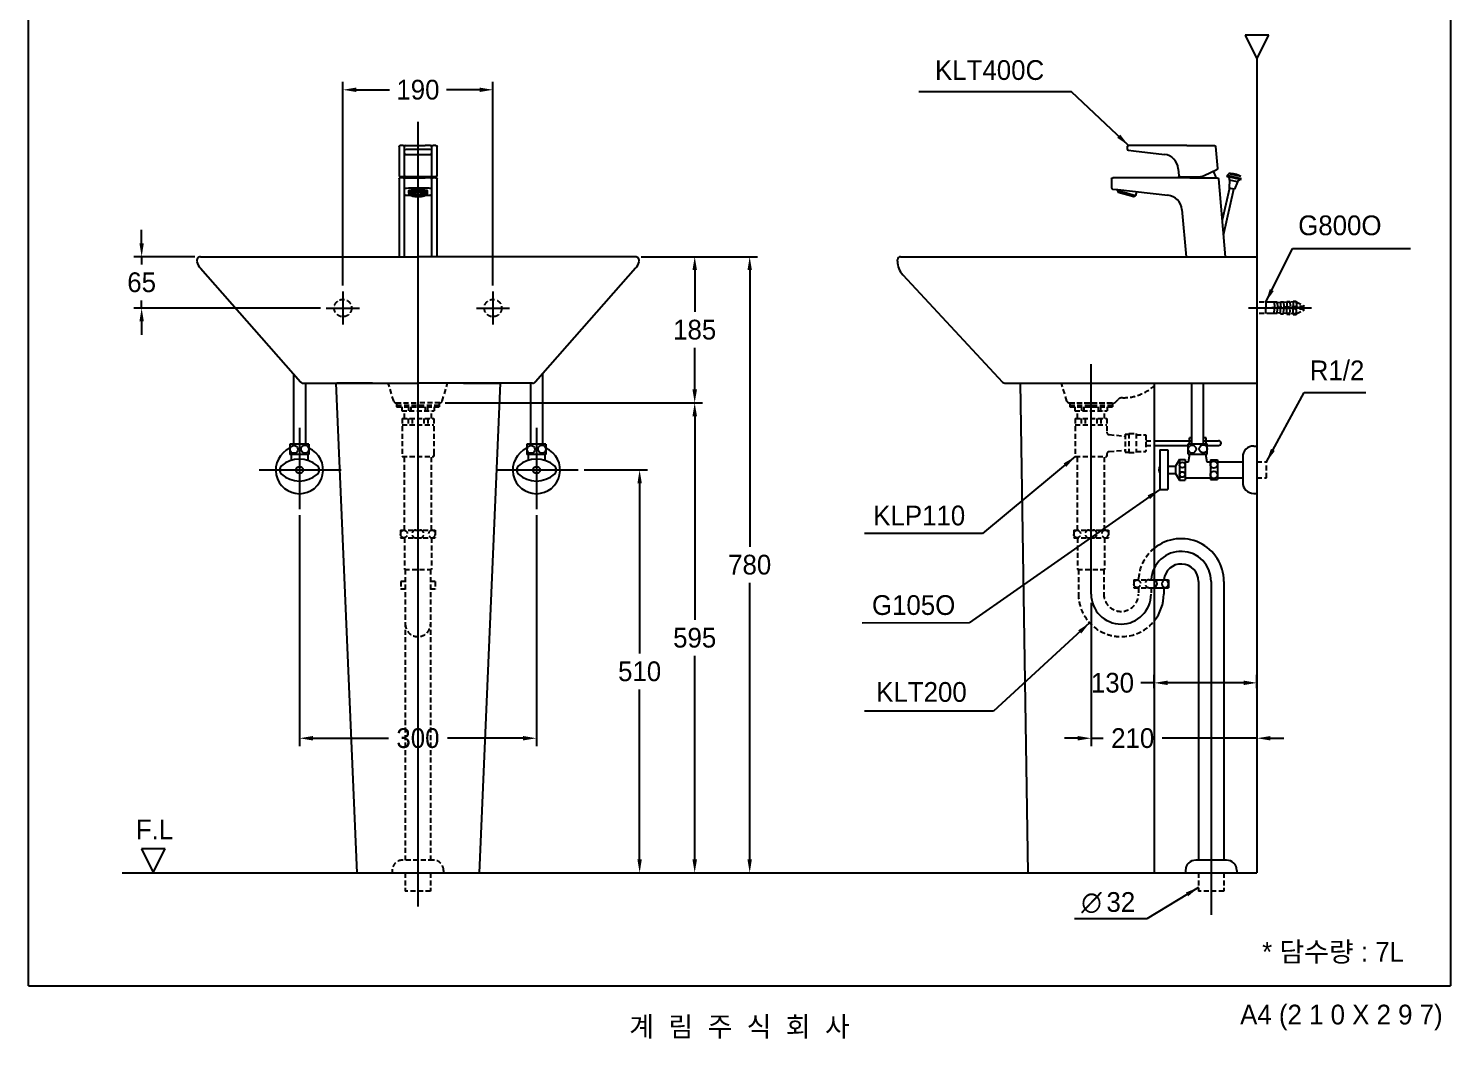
# Model space of a CAD drawing. Header units: millimetres. Extents: x 0 to 5624, y -67 to 2530.
# Drawn here: x 3824 to 5624, y -67 to 1212 of the extents above; entities that cross this region are included whole.
import ezdxf
from ezdxf.enums import TextEntityAlignment as Align
from ezdxf.lldxf.tags import DXFTag

# ---------------------------------------------------------------- set-up
doc = ezdxf.new("R2010")
doc.units = ezdxf.units.MM
doc.linetypes.add('DASHED2', pattern=[9.525, 6.35, -3.175])
for name, color, linetype in [('TEXT', 7, 'Continuous'), ('내부선 및 부속', 4, 'Continuous'), ('도각라인', 255, 'Continuous'), ('외형선', 3, 'Continuous'), ('점선', 6, 'DASHED2'), ('중심선', 1, 'DASHED'), ('치수선', 7, 'Continuous')]:
    doc.layers.add(name, color=color, linetype=linetype)
doc.styles.add('140911', font='HBATANG.TTF', dxfattribs={"height": 23})
doc.styles.add('____', font='')
doc.styles.add('타이틀', font='H2GTRM.TTF', dxfattribs={"height": 25})
doc.styles.get('____').set_extended_font_data('굴림')
tags = doc.linetypes.add('DASHDOT', pattern=[70, 31, -13, 13, -13]).pattern_tags.tags
tags[10:11] = [DXFTag(74, 4), DXFTag(75, 0), DXFTag(340, '0'), DXFTag(46, 0.0), DXFTag(50, 0.0), DXFTag(44, 0.0), DXFTag(45, 0.0)]
tags[8:9] = [DXFTag(74, 4), DXFTag(75, 0), DXFTag(340, '0'), DXFTag(46, 0.0), DXFTag(50, 0.0), DXFTag(44, 0.0), DXFTag(45, 0.0)]
tags[6:7] = [DXFTag(74, 4), DXFTag(75, 0), DXFTag(340, '0'), DXFTag(46, 0.0), DXFTag(50, 0.0), DXFTag(44, 0.0), DXFTag(45, 0.0)]
tags[4:5] = [DXFTag(74, 4), DXFTag(75, 0), DXFTag(340, '0'), DXFTag(46, 0.0), DXFTag(50, 0.0), DXFTag(44, 0.0), DXFTag(45, 0.0)]
tags = doc.linetypes.add('DASHED', pattern=[25.72, 12.86, -12.86]).pattern_tags.tags
tags[6:7] = [DXFTag(74, 4), DXFTag(75, 0), DXFTag(340, '0'), DXFTag(46, 0.0), DXFTag(50, 0.0), DXFTag(44, 0.0), DXFTag(45, 0.0)]
tags[4:5] = [DXFTag(74, 4), DXFTag(75, 0), DXFTag(340, '0'), DXFTag(46, 0.0), DXFTag(50, 0.0), DXFTag(44, 0.0), DXFTag(45, 0.0)]
doc.dimstyles.new('MSADIM', dxfattribs={"dimtxt": 33, "dimasz": 17, "dimexe": 10, "dimexo": 7.5, "dimgap": 10, "dimtad": 0, "dimtih": 1, "dimtoh": 1, "dimdec": 0, "dimzin": 1, "dimdsep": 46, "dimtxsty": '____', "dimcen": 11.25, "dimadec": 0, "dimazin": 0, "dimtfac": 1, "dimtdec": 0, "dimtix": 1, "dimtmove": 0, "dimatfit": 3, "dimfxl": 0, "dimtolj": 1, "dimtzin": 1, "dimarcsym": 0})

# ---------------------------------------------------------------- blocks, each defined once
blk = doc.blocks.new('*D31')
at = {"layer": '치수선', "color": 0, "linetype": 'Continuous', "lineweight": -2}
for p, q in [((4222.4, 886.4), (4222.4, 1144.2)), ((4239.4, 1134.2), (4281.5, 1134.2)), ((4395.4, 1134.2), (4353.4, 1134.2)), ((4412.4, 886.4), (4412.4, 1144.2))]:
    blk.add_line(p, q, dxfattribs=at)
at = {"layer": '치수선', "color": 0, "linetype": 'Continuous'}
for points in [[(4239.4, 1137), (4239.4, 1131.4), (4222.4, 1134.2)], [(4395.4, 1137), (4395.4, 1131.4), (4412.4, 1134.2)]]:
    blk.add_solid(points, dxfattribs=at)
at = {"layer": '치수선', "color": 0, "linetype": 'Continuous', "insert": (4317.4, 1134.2), "char_height": 25, "attachment_point": 5, "style": '____'}
blk.add_mtext('\\A1;190', dxfattribs=at)
blk = doc.blocks.new('*D32')
at = {"layer": '치수선', "color": 0, "linetype": 'Continuous', "lineweight": -2}
for p, q in [((3967.7, 939.9), (3967.7, 956.9)), ((4034.9, 922.9), (3957.7, 922.9)), ((3967.7, 922.9), (3967.7, 913.2)), ((3967.7, 857.9), (3967.7, 867.6)), ((4193.9, 857.9), (3957.7, 857.9)), ((3967.7, 840.9), (3967.7, 823.9))]:
    blk.add_line(p, q, dxfattribs=at)
at = {"layer": '치수선', "color": 0, "linetype": 'Continuous'}
for points in [[(3964.9, 939.9), (3970.5, 939.9), (3967.7, 922.9)], [(3964.9, 840.9), (3970.5, 840.9), (3967.7, 857.9)]]:
    blk.add_solid(points, dxfattribs=at)
at = {"layer": '치수선', "color": 0, "linetype": 'Continuous', "insert": (3967.7, 890.4), "char_height": 25, "attachment_point": 5, "style": '____'}
blk.add_mtext('\\A1;65', dxfattribs=at)
blk = doc.blocks.new('*D33')
at = {"layer": '치수선', "color": 0, "linetype": 'Continuous', "lineweight": -2}
for p, q in [((4599.9, 922.9), (4677.7, 922.9)), ((4667.7, 905.9), (4667.7, 853.2)), ((4667.7, 754.9), (4667.7, 807.5)), ((4352.7, 737.9), (4677.7, 737.9))]:
    blk.add_line(p, q, dxfattribs=at)
at = {"layer": '치수선', "color": 0, "linetype": 'Continuous'}
for points in [[(4664.9, 905.9), (4670.6, 905.9), (4667.7, 922.9)], [(4664.9, 754.9), (4670.6, 754.9), (4667.7, 737.9)]]:
    blk.add_solid(points, dxfattribs=at)
at = {"layer": '치수선', "color": 0, "linetype": 'Continuous', "insert": (4667.7, 830.4), "char_height": 25, "attachment_point": 5, "style": '____'}
blk.add_mtext('\\A1;185', dxfattribs=at)
blk = doc.blocks.new('*D34')
at = {"layer": '치수선', "color": 0, "linetype": 'Continuous', "lineweight": -2}
for p, q in [((4351.9, 737.9), (4677.7, 737.9)), ((4667.7, 720.9), (4667.7, 463.2)), ((4667.7, 159.9), (4667.7, 417.6)), ((4402.4, 142.9), (4677.7, 142.9))]:
    blk.add_line(p, q, dxfattribs=at)
at = {"layer": '치수선', "color": 0, "linetype": 'Continuous'}
for points in [[(4664.9, 720.9), (4670.6, 720.9), (4667.7, 737.9)], [(4664.9, 159.9), (4670.6, 159.9), (4667.7, 142.9)]]:
    blk.add_solid(points, dxfattribs=at)
at = {"layer": '치수선', "color": 0, "linetype": 'Continuous', "insert": (4667.7, 440.4), "char_height": 25, "attachment_point": 5, "style": '____'}
blk.add_mtext('\\A1;595', dxfattribs=at)
blk = doc.blocks.new('*D35')
at = {"layer": '치수선', "color": 0, "linetype": 'Continuous', "lineweight": -2}
for p, q in [((5169.6, 484.7), (5169.6, 303.3)), ((5152.6, 313.3), (5135.6, 313.3)), ((5169.6, 313.3), (5184.8, 313.3)), ((5379.4, 313.3), (5259.4, 313.3)), ((5379.4, 319.7), (5379.4, 303.3)), ((5396.4, 313.3), (5413.4, 313.3))]:
    blk.add_line(p, q, dxfattribs=at)
at = {"layer": '치수선', "color": 0, "linetype": 'Continuous'}
for points in [[(5152.6, 316.1), (5152.6, 310.5), (5169.6, 313.3)], [(5396.4, 316.1), (5396.4, 310.5), (5379.4, 313.3)]]:
    blk.add_solid(points, dxfattribs=at)
at = {"layer": '치수선', "color": 0, "linetype": 'Continuous', "insert": (5222.1, 313.3), "char_height": 25, "attachment_point": 5, "style": '____'}
blk.add_mtext('\\A1;210', dxfattribs=at)
blk = doc.blocks.new('*D36')
at = {"layer": '치수선', "color": 0, "linetype": 'Continuous', "lineweight": -2}
for p, q in [((4527.7, 652.9), (4608, 652.9)), ((4598, 635.9), (4598, 420.7)), ((4598, 159.9), (4598, 375)), ((4579.8, 142.9), (4608, 142.9))]:
    blk.add_line(p, q, dxfattribs=at)
at = {"layer": '치수선', "color": 0, "linetype": 'Continuous'}
for points in [[(4595.2, 635.9), (4600.8, 635.9), (4598, 652.9)], [(4595.2, 159.9), (4600.8, 159.9), (4598, 142.9)]]:
    blk.add_solid(points, dxfattribs=at)
at = {"layer": '치수선', "color": 0, "linetype": 'Continuous', "insert": (4598, 397.9), "char_height": 25, "attachment_point": 5, "style": '____'}
blk.add_mtext('\\A1;510', dxfattribs=at)
blk = doc.blocks.new('*D37')
at = {"layer": '치수선', "color": 0, "linetype": 'Continuous', "lineweight": -2}
for p, q in [((4167.4, 595.8), (4167.4, 303.3)), ((4467.4, 595.8), (4467.4, 303.3)), ((4184.4, 313.3), (4280.1, 313.3)), ((4450.4, 313.3), (4354.7, 313.3))]:
    blk.add_line(p, q, dxfattribs=at)
at = {"layer": '치수선', "color": 0, "linetype": 'Continuous'}
for points in [[(4184.4, 316.1), (4184.4, 310.5), (4167.4, 313.3)], [(4450.4, 316.1), (4450.4, 310.5), (4467.4, 313.3)]]:
    blk.add_solid(points, dxfattribs=at)
at = {"layer": '치수선', "color": 0, "linetype": 'Continuous', "insert": (4317.4, 313.3), "char_height": 25, "attachment_point": 5, "style": '____'}
blk.add_mtext('\\A1;300', dxfattribs=at)
blk = doc.blocks.new('*D38')
at = {"layer": '치수선', "color": 0, "linetype": 'Continuous', "lineweight": -2}
for p, q in [((4599.9, 922.9), (4747.3, 922.9)), ((4737.3, 905.9), (4737.3, 555.7)), ((4737.3, 159.9), (4737.3, 510.1)), ((4722.4, 142.9), (4747.3, 142.9))]:
    blk.add_line(p, q, dxfattribs=at)
at = {"layer": '치수선', "color": 0, "linetype": 'Continuous'}
for points in [[(4734.5, 905.9), (4740.1, 905.9), (4737.3, 922.9)], [(4734.5, 159.9), (4740.1, 159.9), (4737.3, 142.9)]]:
    blk.add_solid(points, dxfattribs=at)
at = {"layer": '치수선', "color": 0, "linetype": 'Continuous', "insert": (4737.3, 532.9), "char_height": 25, "attachment_point": 5, "style": '____'}
blk.add_mtext('\\A1;780', dxfattribs=at)
blk = doc.blocks.new('*D39')
at = {"layer": '치수선', "color": 0, "linetype": 'Continuous', "lineweight": -2}
for p, q in [((5249.4, 383.4), (5232.4, 383.4)), ((5249.4, 376.7), (5249.4, 393.4)), ((5362.4, 383.4), (5266.4, 383.4)), ((5379.4, 376.7), (5379.4, 393.4))]:
    blk.add_line(p, q, dxfattribs=at)
at = {"layer": '치수선', "color": 0, "linetype": 'Continuous'}
for points in [[(5266.4, 386.3), (5266.4, 380.6), (5249.4, 383.4)], [(5362.4, 386.3), (5362.4, 380.6), (5379.4, 383.4)]]:
    blk.add_solid(points, dxfattribs=at)
at = {"layer": '치수선', "color": 0, "linetype": 'Continuous', "insert": (5196.5, 383.4), "char_height": 25, "attachment_point": 5, "style": '____'}
blk.add_mtext('\\A1;130', dxfattribs=at)

msp = doc.modelspace()

# ---------------------------------------------------------------- linework, layer by layer
at = {"color": 3}
msp.add_line((5337.4, 143), (5337.4, 143), dxfattribs=at)
at = {"layer": '내부선 및 부속', "linetype": 'Continuous'}
for p, q in [((4293.6, 1062.3), (4293.6, 1025.5)), ((4298.7, 1063.8), (4295.1, 1063.8)), ((4298.7, 1063.8), (4302.1, 1063.8)), ((4300.6, 1058.4), (4300.6, 1062.3)), ((4302.1, 1063.8), (4308.6, 1063.8)), ((4308.6, 1063.8), (4326.6, 1063.8)), ((4333.1, 1063.8), (4326.6, 1063.8)), ((4333.1, 1063.8), (4336.5, 1063.8)), ((4334.6, 1062.3), (4334.6, 1058.4)), ((4340.1, 1063.8), (4336.5, 1063.8)), ((4341.6, 1025.5), (4341.6, 1062.3)), ((5215.3, 1062.3), (5215.3, 1059.1)), ((5223.3, 1063.8), (5216.8, 1063.8)), ((5279.1, 1063.8), (5223.3, 1063.8)), ((5290.8, 1063.8), (5279.1, 1063.8)), ((5290.8, 1063.8), (5325.6, 1063.8)), ((5327.1, 1062.4), (5329.5, 1034.7)), ((4300.6, 1053.9), (4300.6, 1058.4)), ((4300.6, 1034.4), (4300.6, 1053.9)), ((4302.1, 1052.4), (4333.1, 1052.4)), ((4308.6, 1059.1), (4326.6, 1059.1)), ((4334.6, 1058.4), (4334.6, 1053.9)), ((4334.6, 1053.9), (4334.6, 1034.4)), ((5216.6, 1057.6), (5223.1, 1056.9)), ((5223.1, 1056.9), (5262.2, 1052.4)), ((4300.6, 1025.4), (4300.6, 1034.4)), ((4334.6, 1034.4), (4334.6, 1025.4)), ((5279.8, 1034.3), (5280.6, 1025.3)), ((5312.6, 1025.8), (5328.7, 1033.2)), ((5343.8, 1028), (5341.5, 1025.6)), ((5359.1, 1024.5), (5343.8, 1028)), ((4293.6, 1021.4), (4293.6, 922.9)), ((4298.7, 1022.9), (4295.1, 1022.9)), ((4298.7, 1023.9), (4295.2, 1023.9)), ((4302.1, 1023.9), (4298.7, 1023.9)), ((4298.7, 1022.9), (4302.1, 1022.9)), ((4300.6, 1009.3), (4300.6, 1021.4)), ((4300.6, 1002.2), (4300.6, 1009.3)), ((4333.1, 1023.9), (4302.1, 1023.9)), ((4302.1, 1022.9), (4308.6, 1022.9)), ((4308.6, 1022.9), (4326.6, 1022.9)), ((4308.6, 1010.1), (4326.6, 1010.1)), ((4333.1, 1022.9), (4326.6, 1022.9)), ((4336.5, 1023.9), (4333.1, 1023.9)), ((4333.1, 1022.9), (4336.5, 1022.9)), ((4334.6, 1021.4), (4334.6, 1009.3)), ((4334.6, 1009.3), (4334.6, 1002.2)), ((4340, 1023.9), (4336.5, 1023.9)), ((4340.1, 1022.9), (4336.5, 1022.9)), ((4341.6, 922.9), (4341.6, 1021.4)), ((5195.3, 1021.4), (5195.3, 1010.1)), ((5196.7, 1008.6), (5203.2, 1007.9)), ((5203.3, 1022.9), (5196.8, 1022.9)), ((5282.7, 1022.9), (5203.3, 1022.9)), ((5280.8, 1022.9), (5280.8, 1022.9)), ((5282.1, 1023.9), (5282.4, 1023.9)), ((5282.4, 1023.9), (5294, 1023.9)), ((5294.4, 1022.9), (5282.7, 1022.9)), ((5294, 1023.9), (5304.2, 1023.9)), ((5294.4, 1022.9), (5329.2, 1022.9)), ((5330.7, 1021.5), (5339.3, 922.9)), ((5344.5, 1009.5), (5335.3, 969.3)), ((5336.9, 950.2), (5350.3, 1008.2)), ((5341.5, 1025.6), (5341.3, 1024.6)), ((5359.8, 1020.3), (5341.3, 1024.6)), ((5360, 1021.3), (5341.5, 1025.6)), ((5344.7, 1020), (5344.2, 1010)), ((5344.2, 1010), (5350.8, 1008.5)), ((5350.3, 1008.2), (5344.5, 1009.5)), ((5354.7, 1017.7), (5344.7, 1020)), ((5354.7, 1017.7), (5350.8, 1008.5)), ((4300.6, 982.7), (4300.6, 1002.2)), ((4302.1, 1000.7), (4308, 1000.7)), ((4305.6, 1006.5), (4305.6, 1003.6)), ((4306.3, 1002.1), (4307.3, 1001.2)), ((4327.1, 1000.7), (4333.1, 1000.7)), ((4327.8, 1001.2), (4328.9, 1002.1)), ((4329.6, 1003.6), (4329.6, 1006.5)), ((4334.6, 1002.2), (4334.6, 982.7)), ((5202.6, 1006.7), (5202.9, 1007.9)), ((5202.6, 1006.7), (5214.2, 1003.6)), ((5203.5, 1004.6), (5202.7, 1005.9)), ((5202.7, 1005.9), (5225.3, 999.9)), ((5203.2, 1007.9), (5266.7, 1000.7)), ((5203.8, 1004.4), (5223.7, 999.1)), ((5214.2, 1003.6), (5225.8, 1000.5)), ((5223.7, 999.1), (5223.7, 999.1)), ((5225.3, 999.9), (5224, 999.1)), ((5227.1, 1005.1), (5225.8, 1000.5)), ((4300.6, 922.9), (4300.6, 982.7)), ((4334.6, 982.7), (4334.6, 922.9)), ((5284.3, 982.5), (5289.6, 922.9)), ((4159.9, 774.5), (4159.9, 685.6)), ((4474.9, 774.5), (4474.9, 685.6)), ((4174.9, 762.9), (4174.9, 685.6)), ((4459.9, 762.9), (4459.9, 685.6)), ((5296.9, 685.9), (5296.9, 762.9)), ((5311.9, 685.9), (5311.9, 762.9)), ((4155.4, 685.6), (4155.4, 672.6)), ((4179.4, 685.6), (4155.4, 685.6)), ((4179.4, 685.6), (4179.4, 672.6)), ((4455.4, 685.6), (4455.4, 672.6)), ((4479.4, 685.6), (4455.4, 685.6)), ((4479.4, 685.6), (4479.4, 672.6)), ((5249.4, 689.9), (5296.9, 689.9)), ((5292.4, 685.9), (5316.4, 685.9)), ((5292.4, 672.9), (5292.4, 685.9)), ((5293.9, 685.9), (5293.9, 693.4)), ((5296.9, 693.4), (5293.9, 693.4)), ((5314.9, 693.4), (5311.9, 693.4)), ((5311.9, 689.9), (5330.9, 689.9)), ((5314.9, 685.9), (5314.9, 693.4)), ((5316.4, 672.9), (5316.4, 685.9)), ((4179.4, 672.6), (4155.4, 672.6)), ((4156.9, 672.6), (4156.9, 665.2)), ((4177.9, 672.6), (4177.9, 665.2)), ((4479.4, 672.6), (4455.4, 672.6)), ((4456.9, 672.6), (4456.9, 665.2)), ((4477.9, 672.6), (4477.9, 665.2)), ((5249.4, 683.9), (5292.4, 683.9)), ((5256.4, 678.2), (5256.4, 628.2)), ((5256.4, 678.2), (5266.4, 678.2)), ((5266.4, 678.2), (5266.4, 628.2)), ((5281.4, 666.2), (5276.4, 657.9)), ((5281.4, 666.2), (5288.4, 666.2)), ((5281.4, 666.2), (5281.4, 640.2)), ((5288.4, 666.2), (5288.4, 640.2)), ((5292.4, 672.9), (5316.4, 672.9)), ((5292.9, 663.4), (5294.4, 672.9)), ((5314.4, 672.9), (5315.9, 663.4)), ((5316.4, 683.9), (5330.9, 683.9)), ((5361.4, 669.2), (5361.4, 637.2)), ((5375.4, 683.2), (5379.4, 683.2)), ((5266.4, 657.9), (5276.4, 657.9)), ((5266.4, 648.4), (5276.4, 648.4)), ((5276.4, 657.9), (5276.4, 648.4)), ((5276.4, 648.4), (5281.4, 640.2)), ((5288.4, 663.4), (5292.9, 663.4)), ((5315.9, 663.4), (5320.4, 663.4)), ((5320.4, 665.7), (5320.4, 640.7)), ((5320.4, 665.7), (5329.4, 665.7)), ((5329.4, 665.7), (5329.4, 640.7)), ((5329.4, 663.4), (5361.4, 663.4)), ((5281.4, 640.2), (5288.4, 640.2)), ((5288.4, 642.9), (5320.4, 642.9)), ((5320.4, 640.7), (5329.4, 640.7)), ((5329.4, 642.9), (5361.4, 642.9)), ((5256.4, 628.2), (5266.4, 628.2)), ((5375.4, 623.2), (5379.4, 623.2)), ((5249.4, 513.9), (5267.4, 513.9)), ((5267.4, 513.9), (5267.4, 503.9)), ((5305.4, 511.9), (5305.4, 159)), ((5337.4, 511.9), (5337.4, 159)), ((5249.4, 503.9), (5267.4, 503.9)), ((5261.4, 503.9), (5261.4, 495.9)), ((5288.9, 146), (5288.9, 143)), ((5340.9, 159), (5301.9, 159)), ((5353.9, 146), (5353.9, 143))]:
    msp.add_line(p, q, dxfattribs=at)
for centre, radius in [((4160.5, 679), 5), ((4174.4, 679.3), 5), ((4460.5, 679), 5), ((4474.4, 679.3), 5), ((5297.4, 679.3), 5), ((5311.4, 679.6), 5), ((4167.4, 652.9), 4.5), ((4467.4, 652.9), 4.5), ((5284.9, 659.2), 3.5), ((5284.9, 647.2), 3.5), ((5324.9, 659.7), 4.5), ((5324.9, 646.7), 4.5)]:
    msp.add_circle(centre, radius, dxfattribs=at)
at = {"layer": '내부선 및 부속', "linetype": 'Continuous', "extrusion": (0, 0, -1)}
for centre, start, end in [((-4295.1, 1062.3), 359.9924, 90), ((-4333.1, 1062.3), 90, 180), ((-4340.1, 1062.3), 90, 179.8347), ((-5216.8, 1062.3), 0, 90), ((-5325.6, 1062.3), 90, 174.8771), ((-5328, 1034.6), 175.3287, 245), ((-4295.1, 1021.4), 359.9924, 90), ((-4302.1, 1025.4), 270, 0), ((-4333.1, 1025.4), 180, 270), ((-4340.1, 1021.4), 90, 179.8347), ((-5196.8, 1021.4), 0, 90), ((-5282.1, 1025.4), 270, 355), ((-5329.2, 1021.4), 90, 174.8771)]:
    msp.add_arc(centre, 1.5, start, end, dxfattribs=at)
at = {"layer": '내부선 및 부속', "linetype": 'Continuous'}
for centre, radius, start, end in [((4302.1, 1062.3), 1.5, 90, 180), ((5216.8, 1059.1), 1.5, 180, 263.5007), ((5259.9, 1032.6), 20, 5, 83.5007), ((5345.4, 1000.1), 28, 60.7469, 93.2531), ((4302.1, 1021.4), 1.5, 90, 180), ((4333.1, 1021.4), 1.5, 0, 90), ((5196.8, 1010.1), 1.5, 180, 263.5412), ((5340.2, 1020.2), 4.5, 357, 76.4326), ((5344.7, 1010), 0.5, 177, 251.6668), ((5350.3, 1008.7), 0.5, 262.3332, 337), ((5358.8, 1016), 4.5, 77.5674, 157), ((5203.6, 1006.4), 1, 165, 210), ((5203.9, 1004.9), 0.5, 210, 255), ((5223.8, 999.6), 0.5, 255, 300), ((5224.8, 1000.8), 1, 300, 345), ((5264.4, 980.8), 20, 5, 83.5412), ((5330.9, 686.9), 3, 270, 90), ((4167.4, 652.9), 30, 113.5781, 66.4217), ((4167.4, 633.2), 33.6, 47.499, 132.501), ((4467.4, 652.9), 30, 113.5781, 66.4217), ((4467.4, 633.2), 33.6, 47.499, 132.501), ((5375.4, 669.2), 14, 90, 180), ((4149.4, 652.9), 7, 132.501, 227.499), ((4185.4, 652.9), 7, 312.501, 47.499), ((4449.4, 652.9), 7, 132.501, 227.499), ((4485.4, 652.9), 7, 312.501, 47.499), ((5262.9, 653.2), 7.84, 144.9654, 215.0346), ((4167.4, 672.5), 33.6, 227.499, 312.501), ((4467.4, 672.5), 33.6, 227.499, 312.501), ((5375.4, 637.2), 14, 180, 270), ((5283.4, 511.9), 54, 0, 128.8985), ((5283.4, 511.9), 22, 0, 174.7841), ((5247.9, 508.9), 5, 287.4559, 72.5441), ((5263.9, 508.9), 5, 98.6269, 261.3731), ((5262.4, 508.9), 5, 278.6269, 81.3731), ((5207.4, 495.9), 54, 321.0576, 0), ((5301.9, 146), 13, 90, 180), ((5340.9, 146), 13, 0, 90)]:
    msp.add_arc(centre, radius, start, end, dxfattribs=at)
at = {"layer": '내부선 및 부속', "linetype": 'Continuous', "extrusion": (0, 0, -1)}
for centre, major_axis, ratio, start_param, end_param in [((4308.6, 1058.4), (-8, 0), 0.092563, 0, 1.570796), ((4326.6, 1058.4), (-8, 0), 0.092563, 1.570796, 3.141593), ((4308.6, 1009.3), (-8, 0), 0.091981, 0, 1.570796), ((4326.6, 1009.3), (-8, 0), 0.091981, 1.570796, 3.141593), ((4317.6, 1006.5), (-12, 0), 0.113751, 0, 1.570796), ((4317.6, 1006.5), (-12, 0), 0.113751, 1.570796, 3.141593)]:
    msp.add_ellipse(centre, major_axis=major_axis, ratio=ratio, start_param=start_param, end_param=end_param, dxfattribs=at)
at = {"layer": '내부선 및 부속', "linetype": 'Continuous'}
for centre, major_axis, ratio, start_param, end_param in [((4302.1, 1053.9), (1.5, 0), 0.993573, 3.141593, 4.712389), ((4333.1, 1053.9), (-1.5, 0), 0.993573, 1.570796, 3.141593), ((4340, 1025.4), (0, 1.5), 0.99582, 3.141593, 4.704399), ((4302.1, 1002.2), (1.5, 0), 0.993653, 3.141593, 4.712389), ((4317.6, 1002.9), (11.7, 0), 0.258819, 0, 3.416482), ((4317.6, 1003.6), (-12, 0), 0.258819, 3.141593, 6.283185), ((4317.6, 1003.6), (-12, 0), 0.258819, 0, 0.003534), ((4317.6, 1001.9), (-10.6, 0), 0.258819, 2.870336, 6.283185), ((4317.6, 1001.9), (-10.6, 0), 0.258819, 0, 0.286278), ((4317.6, 1002.2), (9.5, 0), 0.258819, 3.146403, 6.283185), ((4317.6, 1003.7), (8.9, 0), 0.258819, 3.424925, 6.002013), ((4317.6, 1002.9), (11.7, 0), 0.258819, 6.01183, 6.283185), ((4333.1, 1002.2), (-1.5, 0), 0.993653, 1.570796, 3.141593)]:
    msp.add_ellipse(centre, major_axis=major_axis, ratio=ratio, start_param=start_param, end_param=end_param, dxfattribs=at)
for major_axis in [(10.3, 0), (-10, 0)]:
    msp.add_ellipse((4317.6, 1001.8), major_axis=major_axis, ratio=0.258819, dxfattribs=at)
for points, knots in [([(5324, 1031.1), (5324.1, 1030.8), (5324.7, 1030), (5325.4, 1028.4), (5326.2, 1026.4), (5326.7, 1024.5), (5326.9, 1023.4), (5327, 1022.9)], [0, 0, 0, 0, 0.089243, 0.345381, 0.587592, 0.83899, 1, 1, 1, 1]), ([(4293.6, 1025.5), (4293.6, 1025.5), (4293.6, 1025.3), (4293.7, 1024.9), (4293.9, 1024.6), (4294.1, 1024.3), (4294.4, 1024.1), (4294.5, 1024), (4295.2, 1023.9)], [0, 0, 0, 0, 0.177252, 0.36794, 0.557618, 0.747896, 0.951306, 1, 1, 1, 1]), ([(4340.5, 1024), (4340.6, 1024), (4340.7, 1024), (4340.9, 1024.2), (4341.2, 1024.5), (4341.4, 1024.8), (4341.5, 1025.1), (4341.6, 1025.3), (4341.6, 1025.4), (4341.6, 1025.4)], [0, 0, 0, 0, 0.000331, 0.196363, 0.409357, 0.605115, 0.791239, 0.977118, 1, 1, 1, 1]), ([(4305.6, 1003.6), (4305.6, 1003.4), (4305.6, 1003.2), (4305.8, 1002.8), (4306, 1002.4), (4306.2, 1002.2), (4306.3, 1002.1)], [0, 0, 0, 0, 0.23314, 0.480261, 0.737393, 1, 1, 1, 1]), ([(4307.4, 1001.1), (4307.4, 1001.1), (4307.6, 1000.9), (4308, 1000.7), (4308.5, 1000.4), (4309.2, 1000.2), (4309.9, 999.9), (4310.7, 999.7), (4311.6, 999.6), (4312.5, 999.4), (4313.5, 999.3), (4314.5, 999.2), (4315.6, 999.1), (4316.4, 999.1), (4316.8, 999.1), (4316.9, 999.1)], [0, 0, 0, 0, 0.027121, 0.114091, 0.204284, 0.293468, 0.381444, 0.468535, 0.55503, 0.641125, 0.726949, 0.812588, 0.898105, 0.983546, 1, 1, 1, 1]), ([(4308.1, 1002.2), (4308.1, 1002.2), (4308.1, 1002.3), (4308.1, 1002.3), (4308.2, 1002.5), (4308.4, 1002.7), (4308.8, 1002.9), (4309.2, 1003.1), (4309.7, 1003.3), (4310.3, 1003.5), (4311, 1003.7), (4311.5, 1003.8), (4311.7, 1003.8)], [0, 0, 0, 0, 0.051224, 0.156664, 0.256353, 0.362171, 0.466964, 0.573358, 0.681951, 0.792357, 0.904089, 1, 1, 1, 1]), ([(4308.9, 1003), (4308.9, 1003), (4309.1, 1002.9), (4309.4, 1002.7), (4310, 1002.4), (4310.6, 1002.2), (4311.4, 1002), (4312.2, 1001.8), (4313, 1001.7), (4314, 1001.6), (4314.9, 1001.5), (4315.9, 1001.4), (4316.9, 1001.4), (4317.9, 1001.4), (4318.9, 1001.4), (4319.9, 1001.4), (4320.9, 1001.5), (4321.8, 1001.6), (4322.7, 1001.8), (4323.5, 1001.9), (4324.3, 1002.1), (4324.9, 1002.3), (4325.5, 1002.6), (4326, 1002.8), (4326.2, 1002.9), (4326.2, 1003)], [0, 0, 0, 0, 0.003454, 0.050866, 0.099225, 0.146792, 0.193671, 0.240088, 0.286206, 0.332128, 0.377921, 0.423631, 0.46929, 0.514925, 0.560557, 0.606202, 0.65188, 0.697618, 0.743448, 0.789417, 0.83559, 0.882068, 0.929009, 0.976654, 1, 1, 1, 1]), ([(4319.1, 999.1), (4319.1, 999.1), (4319.5, 999.1), (4320.3, 999.2), (4321.3, 999.2), (4322.3, 999.4), (4323.3, 999.5), (4324.2, 999.7), (4325, 999.9), (4325.8, 1000.1), (4326.4, 1000.3), (4327, 1000.6), (4327.5, 1000.9), (4327.7, 1001.1), (4327.8, 1001.1)], [0, 0, 0, 0, 0.014224, 0.104177, 0.194187, 0.284291, 0.374538, 0.464992, 0.555745, 0.646928, 0.738744, 0.831494, 0.925594, 1, 1, 1, 1]), ([(4324.4, 1003.6), (4324.6, 1003.6), (4325, 1003.4), (4325.6, 1003.3), (4326.1, 1003), (4326.5, 1002.8), (4326.8, 1002.6), (4327, 1002.4), (4327.1, 1002.3), (4327.1, 1002.3), (4327.1, 1002.2)], [0, 0, 0, 0, 0.111736, 0.243452, 0.37385, 0.502384, 0.628441, 0.751817, 0.874334, 1, 1, 1, 1]), ([(4328.8, 1002), (4328.9, 1002.1), (4329.1, 1002.3), (4329.4, 1002.7), (4329.5, 1003.1), (4329.6, 1003.4), (4329.6, 1003.6), (4329.6, 1003.6)], [0, 0, 0, 0, 0.247388, 0.5004, 0.731101, 0.951692, 1, 1, 1, 1])]:
    msp.add_open_spline(points, degree=3, knots=knots, dxfattribs=at)
for points, degree in [([(4296.8, 1023.9), (4296.7, 1023.6), (4296.6, 1023.2), (4296.6, 1022.9)], 3), ([(4338.6, 1022.9), (4338.5, 1023.2), (4338.5, 1023.6), (4338.4, 1023.9)], 3), ([(4341.5, 1025.4), (4341.6, 1025.4), (4341.6, 1025.4), (4341.6, 1025.5)], 3), ([(5285, 1022.9), (5285, 1023.2), (5285.1, 1023.6), (5285.1, 1023.9)], 3), ([(5304.2, 1023.9), (5307.1, 1023.9), (5310, 1024.5), (5312.6, 1025.8)], 3), ([(4316.9, 999.1), (4317.5, 999.1)], 1), ([(4317.5, 999.1), (4317.6, 999.1)], 1), ([(4317.6, 999.1), (4318.3, 999.1), (4319.1, 999.1)], 2)]:
    msp.add_open_spline(points, degree=degree, dxfattribs=at)
at = {"layer": '도각라인', "color": 7}
for p, q in [((3824.4, 0), (3824.4, 2530)), ((5624.4, 2530), (5624.4, 0)), ((3824.4, 0), (5624.4, 0))]:
    msp.add_line(p, q, dxfattribs=at)
at = {"layer": '외형선', "linetype": 'Continuous'}
for p, q in [((5394.4, 1203.2), (5364.4, 1203.2)), ((5364.4, 1203.2), (5379.4, 1173.2)), ((5379.4, 1173.2), (5394.4, 1203.2)), ((5379.4, 1173.2), (5379.4, 142.9)), ((4042.4, 922.9), (4317.4, 922.9)), ((4592.4, 922.9), (4317.4, 922.9)), ((4924.4, 917.1), (4924.4, 918.9)), ((4928.4, 922.9), (5379.4, 922.9)), ((4042, 908.4), (4168.7, 764.6)), ((4592.9, 908.4), (4466.2, 764.6)), ((4931.1, 900.1), (5057.5, 764.2)), ((4172.4, 762.9), (4317.4, 762.9)), ((4213.3, 762.9), (4239.9, 142.9)), ((4259.7, 762.9), (4214.7, 762.9)), ((4462.4, 762.9), (4317.4, 762.9)), ((4375.2, 762.9), (4420.2, 762.9)), ((4421.6, 762.9), (4394.9, 142.9)), ((5060.4, 762.9), (5379.4, 762.9)), ((5079.8, 762.9), (5089.4, 142.9)), ((5249.4, 762.9), (5249.4, 142.9)), ((3997.4, 173.2), (3967.4, 173.2)), ((3967.4, 173.2), (3982.4, 143.2)), ((3982.4, 143.2), (3997.4, 173.2)), ((3942.9, 142.9), (5379.4, 142.9))]:
    msp.add_line(p, q, dxfattribs=at)
for centre, radius, start, end in [((4042.4, 917.9), 5, 90, 194.4775), ((4592.4, 917.9), 5, 345.5225, 90), ((4928.4, 918.9), 4, 90, 180), ((4057, 921.6), 20, 194.4775, 221.3828), ((4577.9, 921.6), 20, 318.6172, 345.5225), ((4949.4, 917.1), 25, 180, 222.9188), ((4172.4, 767.9), 5, 221.3844, 270), ((4462.4, 767.9), 5, 270, 318.6156), ((5060.4, 766.9), 4, 222.919, 270.0013)]:
    msp.add_arc(centre, radius, start, end, dxfattribs=at)
at = {"layer": '점선'}
for p, q in [((5398.1, 865.2), (5379.4, 865.2)), ((5390.4, 865.2), (5390.4, 858.2)), ((5405.1, 865.5), (5398.1, 865.2)), ((5429.1, 865.8), (5401.1, 864.3)), ((5401.1, 865.3), (5401.4, 858.3)), ((5405.1, 865.5), (5405.4, 858.5)), ((5409.1, 865.7), (5413.1, 865.9)), ((5409.1, 865.7), (5409.4, 858.7)), ((5413.1, 865.9), (5413.4, 858.9)), ((5417, 866.1), (5421, 866.4)), ((5417, 866.1), (5417.4, 859.2)), ((5421, 866.4), (5421.4, 859.4)), ((5425, 866.6), (5429, 866.8)), ((5425, 866.6), (5425.4, 859.6)), ((5429, 866.8), (5429.4, 859.8)), ((5429.1, 865.8), (5439.4, 860.3)), ((5398.1, 851.2), (5379.4, 851.2)), ((5390.4, 851.2), (5390.4, 858.2)), ((5405.1, 850.8), (5398.1, 851.2)), ((5439.4, 860.3), (5398.3, 858.2)), ((5439.4, 856), (5398.3, 858.2)), ((5401.1, 851), (5401.4, 858)), ((5429.1, 850.5), (5401.1, 852)), ((5405.1, 850.8), (5405.4, 857.8)), ((5409.1, 850.6), (5409.4, 857.6)), ((5409.1, 850.6), (5413.1, 850.4)), ((5413.1, 850.4), (5413.4, 857.4)), ((5417, 850.2), (5417.4, 857.1)), ((5417, 850.2), (5421, 849.9)), ((5421, 849.9), (5421.4, 856.9)), ((5425, 849.7), (5425.4, 856.7)), ((5425, 849.7), (5429, 849.5)), ((5432.4, 858.2), (5427.4, 859.7)), ((5432.4, 858.2), (5427.4, 856.6)), ((5429, 849.5), (5429.4, 856.5)), ((5429.1, 850.5), (5439.4, 856)), ((4286.8, 740), (4279.9, 762.9)), ((4348.1, 740), (4355, 762.9)), ((5138.8, 740), (5131.9, 762.9)), ((5200.3, 738.8), (5203.6, 742)), ((4289.7, 737.9), (4317.4, 737.9)), ((4290.4, 737.9), (4290.4, 732.9)), ((4290.4, 734.9), (4344.4, 734.9)), ((4290.4, 732.9), (4344.4, 732.9)), ((4296.9, 732.9), (4296.9, 727.9)), ((4296.9, 727.9), (4337.9, 727.9)), ((4300.4, 717.9), (4300.4, 727.9)), ((4305.4, 732.9), (4305.4, 727.9)), ((4308.4, 732.9), (4308.4, 727.9)), ((4345.2, 737.9), (4317.4, 737.9)), ((4326.4, 732.9), (4326.4, 727.9)), ((4329.4, 732.9), (4329.4, 727.9)), ((4334.4, 717.9), (4334.4, 727.9)), ((4337.9, 732.9), (4337.9, 727.9)), ((4344.4, 737.9), (4344.4, 732.9)), ((5141.7, 737.9), (5198.2, 737.9)), ((5142.4, 737.9), (5196.4, 737.9)), ((5142.4, 737.9), (5142.4, 732.9)), ((5142.4, 734.9), (5196.4, 734.9)), ((5142.4, 732.9), (5196.4, 732.9)), ((5148.9, 732.9), (5148.9, 727.9)), ((5148.9, 727.9), (5189.9, 727.9)), ((5152.4, 717.9), (5152.4, 727.9)), ((5157.4, 732.9), (5157.4, 727.9)), ((5160.4, 732.9), (5160.4, 727.9)), ((5178.4, 732.9), (5178.4, 727.9)), ((5181.4, 732.9), (5181.4, 727.9)), ((5186.4, 717.9), (5186.4, 727.9)), ((5189.9, 732.9), (5189.9, 727.9)), ((5196.4, 737.9), (5196.4, 732.9)), ((4297.4, 717.9), (4297.4, 669.9)), ((4297.4, 717.9), (4337.4, 717.9)), ((4297.4, 709.9), (4337.4, 709.9)), ((4304.9, 717.9), (4304.9, 709.9)), ((4309.9, 717.9), (4309.9, 709.9)), ((4324.9, 717.9), (4324.9, 709.9)), ((4329.9, 717.9), (4329.9, 709.9)), ((4337.4, 717.9), (4337.4, 673.1)), ((5149.4, 717.9), (5149.4, 669.9)), ((5149.4, 717.9), (5189.4, 717.9)), ((5149.4, 709.9), (5189.4, 709.9)), ((5156.9, 717.9), (5156.9, 709.9)), ((5161.9, 717.9), (5161.9, 709.9)), ((5176.9, 717.9), (5176.9, 709.9)), ((5181.9, 717.9), (5181.9, 709.9)), ((5189.4, 717.9), (5189.4, 700.6)), ((5192.2, 697.7), (5212.4, 695.9)), ((5212.4, 698.4), (5212.4, 675.4)), ((5212.4, 698.4), (5217.4, 698.4)), ((5217.4, 698.9), (5217.4, 674.9)), ((5217.4, 698.9), (5226.4, 698.9)), ((5226.4, 698.9), (5226.4, 674.9)), ((5226.4, 697.6), (5238.9, 697.6)), ((5238.9, 697.6), (5238.9, 676.1)), ((5238.9, 689.9), (5249.4, 689.9)), ((4297.4, 669.9), (4337.4, 669.9)), ((4300.4, 576.9), (4300.4, 669.9)), ((4334.4, 576.9), (4334.4, 669.9)), ((4337.4, 673.1), (4337.4, 669.9)), ((5149.4, 669.9), (5189.4, 669.9)), ((5152.4, 576.9), (5152.4, 669.9)), ((5186.4, 576.9), (5186.4, 669.9)), ((5189.4, 673.1), (5189.4, 669.9)), ((5192.2, 676.1), (5212.4, 677.9)), ((5212.4, 675.4), (5217.4, 675.4)), ((5217.4, 674.9), (5226.4, 674.9)), ((5226.4, 676.1), (5238.9, 676.1)), ((5238.9, 683.9), (5249.4, 683.9)), ((5379.4, 663.4), (5391.4, 663.4)), ((5391.4, 642.9), (5391.4, 663.4)), ((5379.4, 642.9), (5391.4, 642.9)), ((4295.4, 576.9), (4339.4, 576.9)), ((4295.4, 576.9), (4295.4, 566.9)), ((4339.4, 576.9), (4339.4, 566.9)), ((5147.4, 576.9), (5191.4, 576.9)), ((5147.4, 576.9), (5147.4, 566.9)), ((5191.4, 576.9), (5191.4, 566.9)), ((4295.4, 566.9), (4339.4, 566.9)), ((4300.4, 566.9), (4300.4, 526.9)), ((4334.4, 566.9), (4334.4, 526.9)), ((5147.4, 566.9), (5191.4, 566.9)), ((5152.4, 566.9), (5152.4, 526.9)), ((5186.4, 566.9), (5186.4, 526.9)), ((4300.4, 526.9), (4334.4, 526.9)), ((4301.4, 526.9), (4301.4, 159)), ((4333.4, 526.9), (4333.4, 159)), ((5152.4, 526.9), (5186.4, 526.9)), ((5153.4, 526.9), (5153.4, 495.9)), ((5185.4, 526.9), (5185.4, 495.9)), ((4295.7, 511.9), (4295.7, 501.9)), ((4301.4, 511.9), (4295.7, 511.9)), ((4339.2, 511.9), (4333.4, 511.9)), ((4339.2, 511.9), (4339.2, 501.9)), ((5223.4, 513.9), (5249.4, 513.9)), ((5223.4, 513.9), (5223.4, 503.9)), ((5229.4, 513.9), (5229.4, 515)), ((4301.4, 501.9), (4295.7, 501.9)), ((4339.2, 501.9), (4333.4, 501.9)), ((5223.4, 503.9), (5249.4, 503.9)), ((5229.4, 503.9), (5229.4, 495.9)), ((5245.4, 503.9), (5245.4, 495.9)), ((4284.9, 146), (4284.9, 143)), ((4336.9, 159), (4297.9, 159)), ((4349.9, 146), (4349.9, 143)), ((4301.4, 142.9), (4301.4, 119.9)), ((4333.4, 143), (4333.4, 143)), ((4333.4, 142.9), (4333.4, 119.9)), ((5305.4, 142.9), (5305.4, 119.9)), ((5337.4, 142.9), (5337.4, 119.9)), ((4333.4, 119.9), (4301.4, 119.9)), ((5337.4, 119.9), (5305.4, 119.9))]:
    msp.add_line(p, q, dxfattribs=at)
at = {"layer": '점선', "flags": 128}
for points in [[(4299.7, 566.9, -0.859727), (4299.7, 576.8)], [(4299.7, 576.8, -0.859727), (4299.7, 566.9)], [(5151.7, 566.9, -0.859727), (5151.7, 576.8)], [(5151.7, 576.8, -0.859727), (5151.7, 566.9)], [(5227.7, 503.9, -0.859727), (5227.7, 513.8)], [(5227.7, 513.8, -0.859727), (5227.7, 503.9)]]:
    msp.add_lwpolyline(points, format="xyb", dxfattribs=at)
at = {"layer": '점선'}
for centre in [(4222.4, 857.9), (4412.4, 857.9)]:
    msp.add_circle(centre, 11, dxfattribs=at)
for centre, radius, start, end in [((5210.4, 802.4), 58, 269.0402, 312.3687), ((4289.7, 740.9), 3, 196.7507, 270.0015), ((4345.2, 740.9), 3, 269.9985, 343.2493), ((5141.7, 740.9), 3, 196.7507, 270), ((5198.2, 740.9), 3, 270, 315), ((5209.2, 736.4), 8, 89.0402, 135), ((5192.4, 700.6), 3, 180, 265.0303), ((5192.4, 673.1), 3, 94.9697, 180), ((4314.9, 571.9), 5, 90, 270), ((4319.9, 571.9), 5, 270, 90), ((4335.9, 571.9), 5, 98.6269, 261.3731), ((4334.4, 571.9), 5, 278.6269, 81.3731), ((5166.9, 571.9), 5, 90, 270), ((5171.9, 571.9), 5, 270, 90), ((5187.9, 571.9), 5, 98.6269, 261.3731), ((5186.4, 571.9), 5, 278.6269, 81.3731), ((5283.4, 511.9), 54, 128.8985, 176.6714), ((5242.9, 508.9), 5, 90, 270), ((5247.9, 508.9), 5, 72.5424, 90), ((5247.9, 508.9), 5, 270, 287.4576), ((5207.4, 495.9), 54, 180, 321.0576), ((5207.4, 495.9), 22, 180, 0), ((5247.9, 508.9), 5, 270, 270.0017), ((4317.4, 457.9), 16, 180, 0), ((4297.9, 146), 13, 90, 180), ((4336.9, 146), 13, 0, 90)]:
    msp.add_arc(centre, radius, start, end, dxfattribs=at)
at = {"layer": '중심선', "linetype": 'DASHDOT'}
for p, q in [((4317.4, 1093.8), (4317.4, 100.3)), ((4222.4, 878.9), (4222.4, 836.9)), ((4412.4, 878.9), (4412.4, 836.9)), ((4201.4, 857.9), (4243.4, 857.9)), ((4391.4, 857.9), (4433.4, 857.9)), ((5368.5, 858.2), (5448.2, 858.2)), ((5169.4, 495.9), (5169.4, 786.7)), ((4167.4, 706.3), (4167.4, 603.3)), ((4467.4, 706.3), (4467.4, 603.3)), ((4116.6, 652.9), (4220.2, 652.9)), ((4416.6, 652.9), (4520.2, 652.9)), ((5321.4, 511.9), (5321.4, 89.9))]:
    msp.add_line(p, q, dxfattribs=at)
for centre, start, end in [((5283.4, 511.9), 0, 176.6714), ((5207.4, 495.9), 180, 0)]:
    msp.add_arc(centre, 38, start, end, dxfattribs=at)

# ---------------------------------------------------------------- texts
at = {"layer": 'TEXT', "style": '타이틀'}
msp.add_text('F.L', height=25, dxfattribs=at).set_placement((3983.9, 197.9), align=Align.MIDDLE)
for s, p in [('* 담수량 : 7L', (5475.7, 42.9)), ('계  림  주  식  회  사', (4724.4, -51.7))]:
    msp.add_text(s, height=25, dxfattribs=at).set_placement(p, align=Align.MIDDLE_CENTER)
msp.add_text('A4 (2 1 0 X 2 9 7)', height=25, dxfattribs=at).set_placement((5614.4, -36.5), align=Align.MIDDLE_RIGHT)
at = {"layer": 'TEXT', "char_height": 25, "width": 380.447, "attachment_point": 1, "line_spacing_factor": 0.963855, "style": '타이틀'}
for s, insert in [('\\A1;KLT400C', (4971.9, 1171.7)), ('\\A1;G800O', (5431.6, 975.1)), ('\\A1;KLP110', (4893.7, 607.8)), ('\\A1;G105O', (4892.1, 494.4)), ('\\A1;KLT200', (4897.5, 384.4))]:
    msp.add_mtext(s, dxfattribs=dict(at, insert=insert))
at = {"layer": '치수선'}
for s, style, p in [('∅', '140911', (5157, 93.3)), ('32', '타이틀', (5188.9, 93.5))]:
    msp.add_text(s, height=25, dxfattribs=dict(at, style=style)).set_placement(p)
at = {"layer": '치수선', "linetype": 'Continuous', "insert": (5446.2, 791.5), "char_height": 25, "width": 380.447, "attachment_point": 1, "line_spacing_factor": 0.963855, "style": '타이틀'}
msp.add_mtext('\\A1;R1/2', dxfattribs=at)

# ---------------------------------------------------------------- dimensions: what is measured, and where the dimension line sits
at = {"layer": '치수선', "linetype": 'Continuous'}
for base, p1, p2, picture, middle in [((4412.4, 1134.2), (4222.4, 878.9), (4412.4, 878.9), '*D31', (4317.4, 1134.2)), ((5379.4, 313.3), (5169.6, 492.2), (5379.4, 327.2), '*D35', (5222.1, 313.3)), ((5379.4, 383.4), (5249.4, 369.2), (5379.4, 369.2), '*D39', (5196.5, 383.4))]:
    dim = msp.add_linear_dim(base=base, p1=p1, p2=p2, dimstyle='MSADIM', override={"dimtxt": 25}, dxfattribs=at)
    dim.commit()
    dim.dimension.update_dxf_attribs({"geometry": picture, "text_midpoint": middle, "dimtype": 160})
for base, p1, p2, picture, middle in [((3967.7, 922.9), (4201.4, 857.9), (4042.4, 922.9), '*D32', (3967.7, 890.4)), ((4737.3, 142.9), (4592.4, 922.9), (4714.9, 142.9), '*D38', (4737.3, 532.9)), ((4598, 142.9), (4520.2, 652.9), (4572.3, 142.9), '*D36', (4598, 397.9))]:
    dim = msp.add_linear_dim(base=base, p1=p1, p2=p2, angle=90, dimstyle='MSADIM', override={"dimtxt": 25}, dxfattribs=at)
    dim.commit()
    dim.dimension.update_dxf_attribs({"geometry": picture, "text_midpoint": middle, "dimtype": 160})
for p1, p2, picture, middle in [((4592.4, 922.9), (4345.2, 737.9), '*D33', (4667.7, 830.4)), ((4394.9, 142.9), (4344.4, 737.9), '*D34', (4667.7, 440.4))]:
    dim = msp.add_linear_dim(base=(4667.7, 737.9), p1=p1, p2=p2, angle=90, dimstyle='MSADIM', override={"dimtxt": 25}, dxfattribs=at)
    dim.commit()
    dim.dimension.update_dxf_attribs({"geometry": picture, "text_midpoint": middle})
dim = msp.add_linear_dim(base=(4467.4, 313.3), p1=(4167.4, 603.3), p2=(4467.4, 603.3), dimstyle='MSADIM', override={"dimtxt": 25}, dxfattribs=at)
dim.commit()
dim.dimension.update_dxf_attribs({"geometry": '*D37', "text_midpoint": (4317.4, 313.3)})

# ---------------------------------------------------------------- leaders
for points in [[(5216.8, 1063.8), (5144.8, 1131.6), (4951.4, 1131.6)], [(5390.5, 865.4), (5424.3, 933.1), (5573.7, 933.1)], [(5391.4, 663.4), (5439.2, 751), (5517.2, 751)], [(5149.4, 669.9), (5031.8, 572.6), (4882.7, 572.6)], [(5256.4, 628.2), (5015, 459.3), (4879.7, 459.1)], [(5167.6, 459.4), (5045.8, 347.5), (4882.8, 347.5)]]:
    msp.add_leader(points, dimstyle='MSADIM', override={"dimtxt": 25}, dxfattribs=at)
at = {"layer": '치수선'}
msp.add_leader([(5305.4, 124.5), (5240.1, 84.7), (5148.4, 84.7)], dimstyle='MSADIM', dxfattribs=at)

doc.saveas('drawing.dxf')
